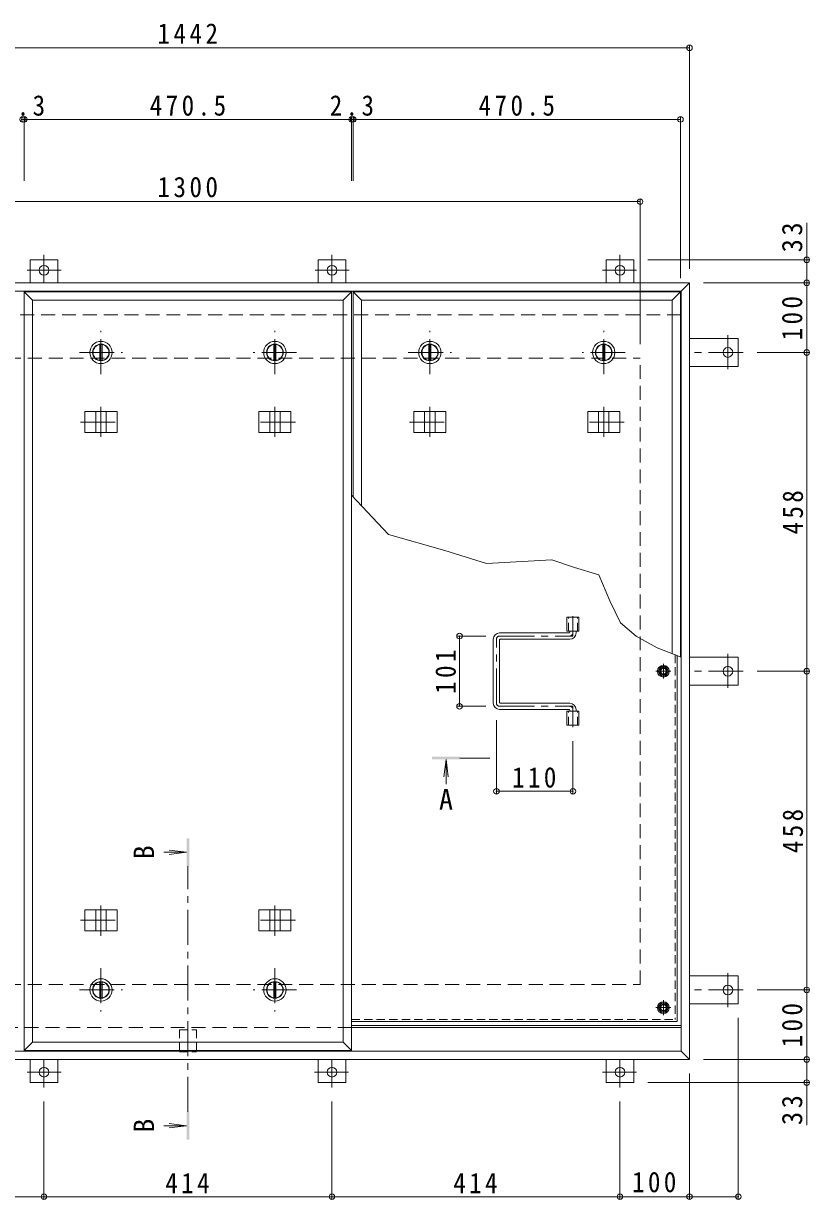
# Model space of a CAD drawing. Units: millimetres at full size, sheet at 1:10. Extents: x -2620 to 2731, y -1962 to 1737.
# Drawn here: x -1694 to -565, y -226 to 1464 of the extents above; entities that cross this region are included whole.
import ezdxf
from ezdxf.enums import TextEntityAlignment as Align

# ---------------------------------------------------------------- set-up
doc = ezdxf.new("R2010")
doc.units = ezdxf.units.MM
doc.header["$LTSCALE"] = 10
doc.header["$PDMODE"] = 32
doc.header["$PDSIZE"] = 8
for name, pattern in [('CHAIN1', [8, 5, -1, 1, -1]), ('DASHED1', [1.8, 1.2, -0.6]), ('DASHED2', [3, 2, -1])]:
    doc.linetypes.add(name, pattern=pattern)
for name, color, linetype, lineweight in [('0-1_躯体', 2, 'Continuous', 9), ('0-2_仕上', 3, 'Continuous', 9), ('0-3_建具', 4, 'Continuous', 9), ('0-5_寸法', 7, 'DASHED1', 9), ('0-6_ハッチ', 6, 'Continuous', 9), ('0-7', 5, 'Continuous', 5), ('0-A', 3, 'CHAIN1', 9), ('0-B', 2, 'Continuous', 9), ('0-C', 2, 'Continuous', 9), ('0-E', 3, 'Continuous', 9), ('0-F', 7, 'Continuous', 9)]:
    doc.layers.add(name, color=color, linetype=linetype, lineweight=lineweight)
doc.styles.add('ＭＳ ゴシック', font='')
doc.styles.get('ＭＳ ゴシック').set_extended_font_data('MS Gothic')

msp = doc.modelspace()

# ---------------------------------------------------------------- linework, layer by layer
at = {"layer": '0-1_躯体', "linetype": 'DASHED2'}
for p, q in [((-749.08, 1045.44), (-2167.08, 1045.44)), ((-2108.08, 983.44), (-808.08, 983.44)), ((-808.08, 83.44), (-808.08, 983.44)), ((-2108.08, 83.44), (-808.08, 83.44)), ((-1222.83, 21.44), (-2167.08, 21.44))]:
    msp.add_line(p, q, dxfattribs=at)
at = {"layer": '0-1_躯体', "linetype": 'CHAIN1'}
for p, q in [((-1333.08, 960.44), (-1333.08, 1022.44)), ((-860.33, 960.44), (-860.33, 1022.44)), ((-1302.08, 991.44), (-1364.08, 991.44)), ((-829.33, 991.44), (-891.33, 991.44))]:
    msp.add_line(p, q, dxfattribs=at)
at = {"layer": '0-1_躯体'}
for p, q in [((-1334.58, 1002.84), (-1334.58, 980.04)), ((-1331.58, 1002.84), (-1331.58, 980.04)), ((-861.83, 1002.84), (-861.83, 980.04)), ((-858.83, 1002.84), (-858.83, 980.04)), ((-749.08, 21.44), (-1222.83, 21.44))]:
    msp.add_line(p, q, dxfattribs=at)
for centre, radius in [((-1333.08, 991.44), 16), ((-1333.08, 991.44), 12), ((-1333.08, 991.44), 11.5), ((-860.33, 991.44), 16), ((-860.33, 991.44), 12), ((-860.33, 991.44), 11.5)]:
    msp.add_circle(centre, radius, dxfattribs=at)
at = {"layer": '0-2_仕上'}
for p, q in [((-1693.33, 1078.44), (-1681.33, 1066.44)), ((-1693.33, 1078.44), (-1222.83, 1078.44)), ((-1693.33, -11.56), (-1693.33, 1078.44)), ((-1681.33, 1066.44), (-1234.83, 1066.44)), ((-1681.33, 0.44), (-1681.33, 1066.44)), ((-1234.83, 1066.44), (-1222.83, 1078.44)), ((-1234.83, 1066.44), (-1234.83, 0.44)), ((-1222.83, 1078.44), (-1222.83, -11.56)), ((-1220.58, 1078.44), (-1208.58, 1066.44)), ((-1220.58, 1078.44), (-750.08, 1078.44)), ((-1220.58, 784), (-1220.58, 1078.44)), ((-1208.58, 1066.44), (-762.08, 1066.44)), ((-1208.58, 771.25), (-1208.58, 1066.44)), ((-762.08, 1066.44), (-750.08, 1078.44)), ((-762.08, 1066.44), (-762.08, 558.86)), ((-750.08, 1078.44), (-750.08, 554.21)), ((-913.23, 590.94), (-913.23, 610.94)), ((-913.23, 610.94), (-895.93, 610.94)), ((-895.93, 590.94), (-895.93, 610.94)), ((-913.23, 590.94), (-895.93, 590.94)), ((-913.23, 455.94), (-913.23, 475.94)), ((-913.23, 475.94), (-895.93, 475.94)), ((-895.93, 455.94), (-895.93, 475.94)), ((-913.23, 455.94), (-895.93, 455.94)), ((-1693.33, -11.56), (-1681.33, 0.44)), ((-1222.83, -11.56), (-1693.33, -11.56))]:
    msp.add_line(p, q, dxfattribs=at)
at = {"layer": '0-2_仕上', "linetype": 'DASHED1'}
for p, q in [((-910.93, 590.94), (-910.93, 610.94)), ((-898.23, 590.94), (-898.23, 610.94)), ((-910.93, 455.94), (-910.93, 475.94)), ((-898.23, 455.94), (-898.23, 475.94))]:
    msp.add_line(p, q, dxfattribs=at)
at = {"layer": '0-2_仕上', "color": 4}
for p, q in [((-1087.08, 406.56), (-1090.34, 381.77)), ((-1087.08, 406.56), (-1087.08, 370.96)), ((-1087.08, 406.56), (-1083.82, 381.77)), ((-1460.08, 273.2), (-1492.85, 273.2)), ((-1460.08, 273.2), (-1484.87, 276.46)), ((-1460.08, 273.2), (-1484.87, 269.94)), ((-1460.08, -119.66), (-1484.87, -116.4)), ((-1460.08, -119.66), (-1492.85, -119.66)), ((-1460.08, -119.66), (-1484.87, -122.92))]:
    msp.add_line(p, q, dxfattribs=at)
at = {"layer": '0-2_仕上', "color": 4, "linetype": 'CHAIN1'}
for p, q in [((-1024.08, 408.56), (-1067.08, 408.56)), ((-1458.08, -99.66), (-1458.08, 253.2))]:
    msp.add_line(p, q, dxfattribs=at)
at = {"layer": '0-2_仕上'}
msp.add_lwpolyline([(-1222.83, -11.56), (-1234.83, 0.44), (-1681.33, 0.44)], dxfattribs=at)
at = {"layer": '0-2_仕上', "color": 4}
for points in [[(-1107.08, 406.56), (-1107.08, 410.56), (-1067.08, 406.56), (-1067.08, 410.56)], [(-1456.08, 293.2), (-1460.08, 293.2), (-1456.08, 253.2), (-1460.08, 253.2)], [(-1460.08, -139.66), (-1456.08, -139.66), (-1460.08, -99.66), (-1456.08, -99.66)]]:
    msp.add_solid(points, dxfattribs=at)
at = {"layer": '0-3_建具', "color": 2}
for p, q in [((-737.08, 1091.44), (-2179.08, 1091.44)), ((-737.08, 1091.44), (-749.08, 1079.44)), ((-737.08, -24.56), (-737.08, 1091.44)), ((-749.08, 1079.44), (-2167.08, 1079.44)), ((-749.08, -12.56), (-749.08, 1079.44)), ((-749.08, 21.44), (-1222.83, 21.44)), ((-749.08, -12.56), (-2167.08, -12.56)), ((-737.08, -24.56), (-749.08, -12.56)), ((-737.08, -24.56), (-2179.08, -24.56))]:
    msp.add_line(p, q, dxfattribs=at)
at = {"layer": '0-3_建具', "linetype": 'CHAIN1'}
for p, q in [((-1583.08, 913.56), (-1583.08, 870.32)), ((-1333.08, 913.56), (-1333.08, 870.32)), ((-1110.33, 913.56), (-1110.33, 870.32)), ((-860.33, 913.56), (-860.33, 870.32)), ((-1612.49, 891.44), (-1553.67, 891.44)), ((-1303.67, 891.44), (-1362.49, 891.44)), ((-1139.74, 891.44), (-1080.92, 891.44)), ((-830.92, 891.44), (-889.74, 891.44)), ((-1583.08, 153.32), (-1583.08, 196.56)), ((-1333.08, 153.32), (-1333.08, 196.56)), ((-1612.49, 175.44), (-1553.67, 175.44)), ((-1303.67, 175.44), (-1362.49, 175.44))]:
    msp.add_line(p, q, dxfattribs=at)
at = {"layer": '0-3_建具'}
for p, q in [((-1606.17, 906.44), (-1606.17, 876.44)), ((-1606.17, 906.44), (-1559.99, 906.44)), ((-1590.58, 906.44), (-1590.58, 876.44)), ((-1575.58, 906.44), (-1575.58, 876.44)), ((-1559.99, 906.44), (-1559.99, 876.44)), ((-1309.99, 906.44), (-1356.17, 906.44)), ((-1356.17, 906.44), (-1356.17, 876.44)), ((-1340.58, 906.44), (-1340.58, 876.44)), ((-1325.58, 906.44), (-1325.58, 876.44)), ((-1309.99, 906.44), (-1309.99, 876.44)), ((-1133.42, 906.44), (-1133.42, 876.44)), ((-1133.42, 906.44), (-1087.24, 906.44)), ((-1117.83, 906.44), (-1117.83, 876.44)), ((-1102.83, 906.44), (-1102.83, 876.44)), ((-1087.24, 906.44), (-1087.24, 876.44)), ((-837.24, 906.44), (-883.42, 906.44)), ((-883.42, 906.44), (-883.42, 876.44)), ((-867.83, 906.44), (-867.83, 876.44)), ((-852.83, 906.44), (-852.83, 876.44)), ((-837.24, 906.44), (-837.24, 876.44)), ((-1606.17, 876.44), (-1559.99, 876.44)), ((-1309.99, 876.44), (-1356.17, 876.44)), ((-1133.42, 876.44), (-1087.24, 876.44)), ((-837.24, 876.44), (-883.42, 876.44)), ((-1606.17, 160.44), (-1606.17, 190.44)), ((-1606.17, 190.44), (-1559.99, 190.44)), ((-1590.58, 160.44), (-1590.58, 190.44)), ((-1575.58, 160.44), (-1575.58, 190.44)), ((-1559.99, 160.44), (-1559.99, 190.44)), ((-1309.99, 190.44), (-1356.17, 190.44)), ((-1356.17, 160.44), (-1356.17, 190.44)), ((-1340.58, 160.44), (-1340.58, 190.44)), ((-1325.58, 160.44), (-1325.58, 190.44)), ((-1309.99, 160.44), (-1309.99, 190.44)), ((-1606.17, 160.44), (-1559.99, 160.44)), ((-1309.99, 160.44), (-1356.17, 160.44))]:
    msp.add_line(p, q, dxfattribs=at)
at = {"layer": '0-5_寸法'}
for p, q in [((-1470.38, 18.24), (-1470.38, -13.76)), ((-1470.38, 18.24), (-1445.78, 18.24)), ((-1445.78, 18.24), (-1445.78, -13.76)), ((-1470.38, -13.76), (-1445.78, -13.76))]:
    msp.add_line(p, q, dxfattribs=at)
at = {"layer": '0-5_寸法', "linetype": 'Continuous'}
for points in [[(-867.6, 671.77), (-902.56, 682.46), (-935.12, 693.26), (-1028.86, 688.24), (-1088.92, 707.07), (-1169.71, 729.98), (-1222.83, 786.39)], [(-749.08, 553.82), (-783.62, 567.2), (-813.86, 583.62), (-836.43, 602.86), (-851.78, 634.31), (-867.6, 671.77)]]:
    msp.add_lwpolyline(points, dxfattribs=at)
at = {"layer": '0-6_ハッチ', "linetype": 'CHAIN1'}
for p, q in [((-904.58, 612.32), (-904.58, 583.94)), ((-1014.58, 487.45), (-1014.58, 579.43)), ((-1010.07, 583.94), (-904.58, 583.94)), ((-1010.07, 482.94), (-904.58, 482.94)), ((-904.58, 453.05), (-904.58, 482.94))]:
    msp.add_line(p, q, dxfattribs=at)
at = {"layer": '0-6_ハッチ'}
for p, q in [((-1019.08, 487.44), (-1019.08, 579.44)), ((-910.08, 588.44), (-1010.08, 588.44)), ((-1010.08, 488.44), (-1010.08, 578.44)), ((-1009.08, 579.44), (-909.08, 579.44)), ((-909.08, 589.44), (-909.08, 590.94)), ((-900.08, 588.44), (-900.08, 590.94)), ((-910.08, 478.44), (-1010.08, 478.44)), ((-1009.08, 487.44), (-909.08, 487.44)), ((-909.08, 477.44), (-909.08, 475.94)), ((-900.08, 478.44), (-900.08, 475.94)), ((-1222.83, 24.44), (-749.08, 24.44)), ((-1222.83, 21.44), (-749.08, 21.44))]:
    msp.add_line(p, q, dxfattribs=at)
for centre, radius, start, end in [((-1010.08, 579.44), 9, 90, 180), ((-1009.08, 578.44), 1, 90, 180), ((-910.08, 589.44), 1, 270, 0), ((-909.08, 588.44), 9, 270, 0), ((-1010.08, 487.44), 9, 180, 270), ((-1009.08, 488.44), 1, 180, 270), ((-910.08, 477.44), 1, 0, 90), ((-909.08, 478.44), 9, 0, 90)]:
    msp.add_arc(centre, radius, start, end, dxfattribs=at)
at = {"layer": '0-6_ハッチ', "linetype": 'CHAIN1'}
for centre, radius, start, end in [((-1010.07, 579.43), 4.51, 90, 180), ((-909.08, 588.44), 4.5, 270.29569, 0), ((-1010.07, 487.45), 4.51, 180, 270), ((-909.08, 478.44), 4.5, 0, 89.70431)]:
    msp.add_arc(centre, radius, start, end, dxfattribs=at)
at = {"layer": '0-7'}
for centre, radius in [((-774.58, 533.44), 5), ((-774.58, 533.44), 4.19), ((-774.58, 49.94), 5), ((-774.58, 49.94), 4.19)]:
    msp.add_circle(centre, radius, dxfattribs=at)
at = {"layer": '0-A'}
for p, q in [((-774.58, 522.76), (-774.58, 544.12)), ((-763.9, 533.44), (-785.26, 533.44)), ((-774.58, 39.26), (-774.58, 60.62)), ((-763.9, 49.94), (-785.26, 49.94))]:
    msp.add_line(p, q, dxfattribs=at)
at = {"layer": '0-A', "linetype": 'DASHED1'}
for p in [(-757.78, 557.19), (-1222.83, 33.14)]:
    msp.add_line(p, (-757.78, 33.14), dxfattribs=at)
at = {"layer": '0-A', "linetype": 'Continuous'}
for q in [(-754.58, 555.95), (-1222.83, 29.94)]:
    msp.add_line((-754.58, 29.94), q, dxfattribs=at)
at = {"layer": '0-B'}
for p, q in [((-782.08, 533.44), (-778.33, 539.94)), ((-782.08, 533.44), (-778.33, 526.94)), ((-778.33, 539.94), (-770.83, 539.94)), ((-778.33, 526.94), (-770.83, 526.94)), ((-767.08, 533.44), (-770.83, 539.94)), ((-767.08, 533.44), (-770.83, 526.94)), ((-782.08, 49.94), (-778.33, 56.44)), ((-778.33, 56.44), (-770.83, 56.44)), ((-767.08, 49.94), (-770.83, 56.44)), ((-782.08, 49.94), (-778.33, 43.44)), ((-778.33, 43.44), (-770.83, 43.44)), ((-767.08, 49.94), (-770.83, 43.44))]:
    msp.add_line(p, q, dxfattribs=at)
for centre, radius in [((-774.58, 533.44), 8.5), ((-774.58, 533.44), 6.5), ((-774.58, 49.94), 8.5), ((-774.58, 49.94), 6.5)]:
    msp.add_circle(centre, radius, dxfattribs=at)
at = {"layer": '0-C', "linetype": 'CHAIN1'}
for p, q in [((-1583.08, 960.44), (-1583.08, 1022.44)), ((-1110.33, 960.44), (-1110.33, 1022.44)), ((-1614.08, 991.44), (-1552.08, 991.44)), ((-1141.33, 991.44), (-1079.33, 991.44)), ((-1583.08, 106.44), (-1583.08, 44.44)), ((-1333.08, 106.44), (-1333.08, 44.44)), ((-1614.08, 75.44), (-1552.08, 75.44)), ((-1302.08, 75.44), (-1364.08, 75.44))]:
    msp.add_line(p, q, dxfattribs=at)
at = {"layer": '0-C'}
for p, q in [((-1584.58, 1002.84), (-1584.58, 980.04)), ((-1581.58, 1002.84), (-1581.58, 980.04)), ((-1111.83, 1002.84), (-1111.83, 980.04)), ((-1108.83, 1002.84), (-1108.83, 980.04)), ((-1584.58, 64.04), (-1584.58, 86.84)), ((-1581.58, 64.04), (-1581.58, 86.84)), ((-1334.58, 64.04), (-1334.58, 86.84)), ((-1331.58, 64.04), (-1331.58, 86.84))]:
    msp.add_line(p, q, dxfattribs=at)
for centre, radius in [((-1583.08, 991.44), 16), ((-1583.08, 991.44), 12), ((-1583.08, 991.44), 11.5), ((-1110.33, 991.44), 16), ((-1110.33, 991.44), 12), ((-1110.33, 991.44), 11.5), ((-1583.08, 75.44), 16), ((-1583.08, 75.44), 12), ((-1583.08, 75.44), 11.5), ((-1333.08, 75.44), 16), ((-1333.08, 75.44), 12), ((-1333.08, 75.44), 11.5)]:
    msp.add_circle(centre, radius, dxfattribs=at)
at = {"layer": '0-E'}
for p, q in [((-1645.08, 1124.64), (-1685.08, 1124.64)), ((-1685.08, 1091.44), (-1685.08, 1124.64)), ((-1645.08, 1091.44), (-1645.08, 1124.64)), ((-1231.08, 1124.64), (-1271.08, 1124.64)), ((-1271.08, 1091.44), (-1271.08, 1124.64)), ((-1231.08, 1091.44), (-1231.08, 1124.64)), ((-857.08, 1124.64), (-817.08, 1124.64)), ((-857.08, 1091.44), (-857.08, 1124.64)), ((-817.08, 1091.44), (-817.08, 1124.64)), ((-737.08, 1011.44), (-666.88, 1011.44)), ((-666.88, 1011.44), (-666.88, 971.44)), ((-737.08, 971.44), (-666.88, 971.44)), ((-737.08, 553.44), (-666.88, 553.44)), ((-666.88, 553.44), (-666.88, 513.44)), ((-737.08, 513.44), (-666.88, 513.44)), ((-737.08, 95.44), (-666.88, 95.44)), ((-666.88, 55.44), (-666.88, 95.44)), ((-737.08, 55.44), (-666.88, 55.44)), ((-1685.08, -24.56), (-1685.08, -57.76)), ((-1645.08, -24.56), (-1645.08, -57.76)), ((-1271.08, -24.56), (-1271.08, -57.76)), ((-1231.08, -24.56), (-1231.08, -57.76)), ((-857.08, -24.56), (-857.08, -57.76)), ((-817.08, -24.56), (-817.08, -57.76)), ((-1645.08, -57.76), (-1685.08, -57.76)), ((-1271.08, -57.76), (-1231.08, -57.76)), ((-857.08, -57.76), (-817.08, -57.76))]:
    msp.add_line(p, q, dxfattribs=at)
at = {"layer": '0-E', "linetype": 'CHAIN1'}
for p, q in [((-1665.08, 1131.8), (-1665.08, 1091.64)), ((-1251.08, 1131.8), (-1251.08, 1091.64)), ((-837.08, 1131.8), (-837.08, 1091.64)), ((-1640.24, 1109.64), (-1689.13, 1109.64)), ((-1226.24, 1109.64), (-1275.13, 1109.64)), ((-861.92, 1109.64), (-813.03, 1109.64)), ((-681.88, 1016.28), (-681.88, 967.39)), ((-659.72, 991.44), (-737.08, 991.44)), ((-681.88, 558.28), (-681.88, 509.39)), ((-659.72, 533.44), (-737.08, 533.44)), ((-681.88, 50.6), (-681.88, 99.49)), ((-659.72, 75.44), (-737.08, 75.44)), ((-1665.08, -64.92), (-1665.08, -24.76)), ((-1251.08, -64.92), (-1251.08, -24.76)), ((-837.08, -64.92), (-837.08, -24.76)), ((-1640.24, -42.76), (-1689.13, -42.76)), ((-1275.92, -42.76), (-1227.03, -42.76)), ((-861.92, -42.76), (-813.03, -42.76))]:
    msp.add_line(p, q, dxfattribs=at)
at = {"layer": '0-E'}
for centre in [(-1665.08, 1109.64), (-1251.08, 1109.64), (-837.08, 1109.64), (-681.88, 991.44), (-681.88, 533.44), (-681.88, 75.44), (-1665.08, -42.76), (-1251.08, -42.76), (-837.08, -42.76)]:
    msp.add_circle(centre, 7, dxfattribs=at)
at = {"layer": '0-F'}
for p, q in [((-2179.08, 1429.15), (-737.08, 1429.15)), ((-737.08, 1432.15), (-737.08, 1111.44)), ((-1695.58, 1326.36), (-1693.33, 1326.36)), ((-1693.33, 1329.36), (-1693.33, 1238.11)), ((-1693.33, 1326.36), (-1222.83, 1326.36)), ((-1222.83, 1329.36), (-1222.83, 1238.11)), ((-1222.83, 1326.36), (-1220.58, 1326.36)), ((-1220.58, 1329.36), (-1220.58, 1238.11)), ((-1220.58, 1326.36), (-750.08, 1326.36)), ((-750.08, 1329.36), (-750.08, 1098.44)), ((-2108.08, 1208.16), (-808.08, 1208.16)), ((-808.08, 1211.16), (-808.08, 1003.44)), ((-568.56, 1124.64), (-568.56, 1177.8)), ((-565.56, 1124.64), (-797.08, 1124.64)), ((-568.56, 1091.44), (-568.56, 1124.64)), ((-565.56, 1091.44), (-717.08, 1091.44)), ((-568.56, 1091.44), (-568.56, 991.44)), ((-565.56, 991.44), (-639.72, 991.44)), ((-568.56, 991.44), (-568.56, 533.44)), ((-1070.72, 583.94), (-1030.07, 583.94)), ((-1067.72, 583.94), (-1067.72, 482.94)), ((-565.56, 533.44), (-639.72, 533.44)), ((-568.56, 533.44), (-568.56, 75.44)), ((-1070.72, 482.94), (-1030.07, 482.94)), ((-1014.58, 357.79), (-1014.58, 462.94)), ((-904.58, 357.79), (-904.58, 433.05)), ((-904.58, 360.79), (-1014.58, 360.79)), ((-565.56, 75.44), (-639.72, 75.44)), ((-568.56, 75.44), (-568.56, -24.56)), ((-666.88, -224.73), (-666.88, 35.44)), ((-565.56, -24.56), (-717.08, -24.56)), ((-568.56, -24.56), (-568.56, -57.76)), ((-737.08, -224.73), (-737.08, -44.56)), ((-565.56, -57.76), (-797.08, -57.76)), ((-568.56, -57.76), (-568.56, -118.77)), ((-1665.08, -224.73), (-1665.08, -84.92)), ((-1251.08, -224.73), (-1251.08, -84.92)), ((-837.08, -224.73), (-837.08, -84.92)), ((-2079.08, -221.73), (-1665.08, -221.73)), ((-1665.08, -221.73), (-1251.08, -221.73)), ((-1251.08, -221.73), (-837.08, -221.73)), ((-837.08, -221.73), (-737.08, -221.73)), ((-737.08, -221.73), (-666.88, -221.73))]:
    msp.add_line(p, q, dxfattribs=at)
for p in [(-737.08, 1429.15), (-1695.58, 1326.36), (-1693.33, 1326.36), (-1222.83, 1326.36), (-1220.58, 1326.36), (-750.08, 1326.36), (-808.08, 1208.16), (-568.56, 1124.64), (-568.56, 1091.44), (-568.56, 991.44), (-1067.72, 583.94), (-568.56, 533.44), (-1067.72, 482.94), (-1014.58, 360.79), (-904.58, 360.79), (-568.56, 75.44), (-568.56, -24.56), (-568.56, -57.76), (-1665.08, -221.73), (-1251.08, -221.73), (-837.08, -221.73), (-737.08, -221.73), (-666.88, -221.73)]:
    msp.add_point(p, dxfattribs=at)

# ---------------------------------------------------------------- texts
at = {"layer": '0-5_寸法', "color": 2, "style": 'ＭＳ ゴシック'}
msp.add_text('A', height=29.33, dxfattribs=at).set_placement((-1097.08, 325.86), align=Align.BOTTOM_LEFT)
for p in [(-1497.95, 263.2), (-1497.95, -129.66)]:
    msp.add_text('B', height=29.33, rotation=90, dxfattribs=at).set_placement(p, align=Align.BOTTOM_LEFT)
at = {"layer": '0-F', "color": 2, "char_height": 29.33, "attachment_point": 7, "style": 'ＭＳ ゴシック'}
for s, insert in [('\\T1.28;\\W0.9;1442', (-1501.83, 1435.15)), ('\\T1.27;\\W0.9;2.3', (-1726.96, 1331.36)), ('\\T1.28;\\W0.9;470.5', (-1513.08, 1331.36)), ('\\T1.27;\\W0.9;2.3', (-1254.21, 1331.36)), ('\\T1.28;\\W0.9;470.5', (-1040.33, 1331.36)), ('\\T1.28;\\W0.9;1300', (-1501.83, 1214.16)), ('\\T1.27;\\W0.9;110', (-992.08, 365.79)), ('\\T1.27;\\W0.9;414', (-1490.58, -216.73)), ('\\T1.27;\\W0.9;414', (-1076.58, -216.73)), ('\\T1.27;\\W0.9;100', (-819.58, -215.73))]:
    msp.add_mtext(s, dxfattribs=dict(at, insert=insert))
at = {"layer": '0-F', "color": 2, "char_height": 29.33, "attachment_point": 7, "rotation": 90, "style": 'ＭＳ ゴシック'}
for s, insert in [('\\T1.27;\\W0.95;33', (-574.56, 1135.3)), ('\\T1.27;\\W0.9;100', (-574.56, 1008.94)), ('\\T1.27;\\W0.9;458', (-573.56, 729.94)), ('\\T1.27;\\W0.9;101', (-1072.72, 500.94)), ('\\T1.27;\\W0.9;458', (-573.56, 271.94)), ('\\T1.27;\\W0.9;100', (-574.56, -7.06)), ('\\T1.27;\\W0.95;33', (-574.56, -118.77))]:
    msp.add_mtext(s, dxfattribs=dict(at, insert=insert))

doc.saveas('drawing.dxf')
